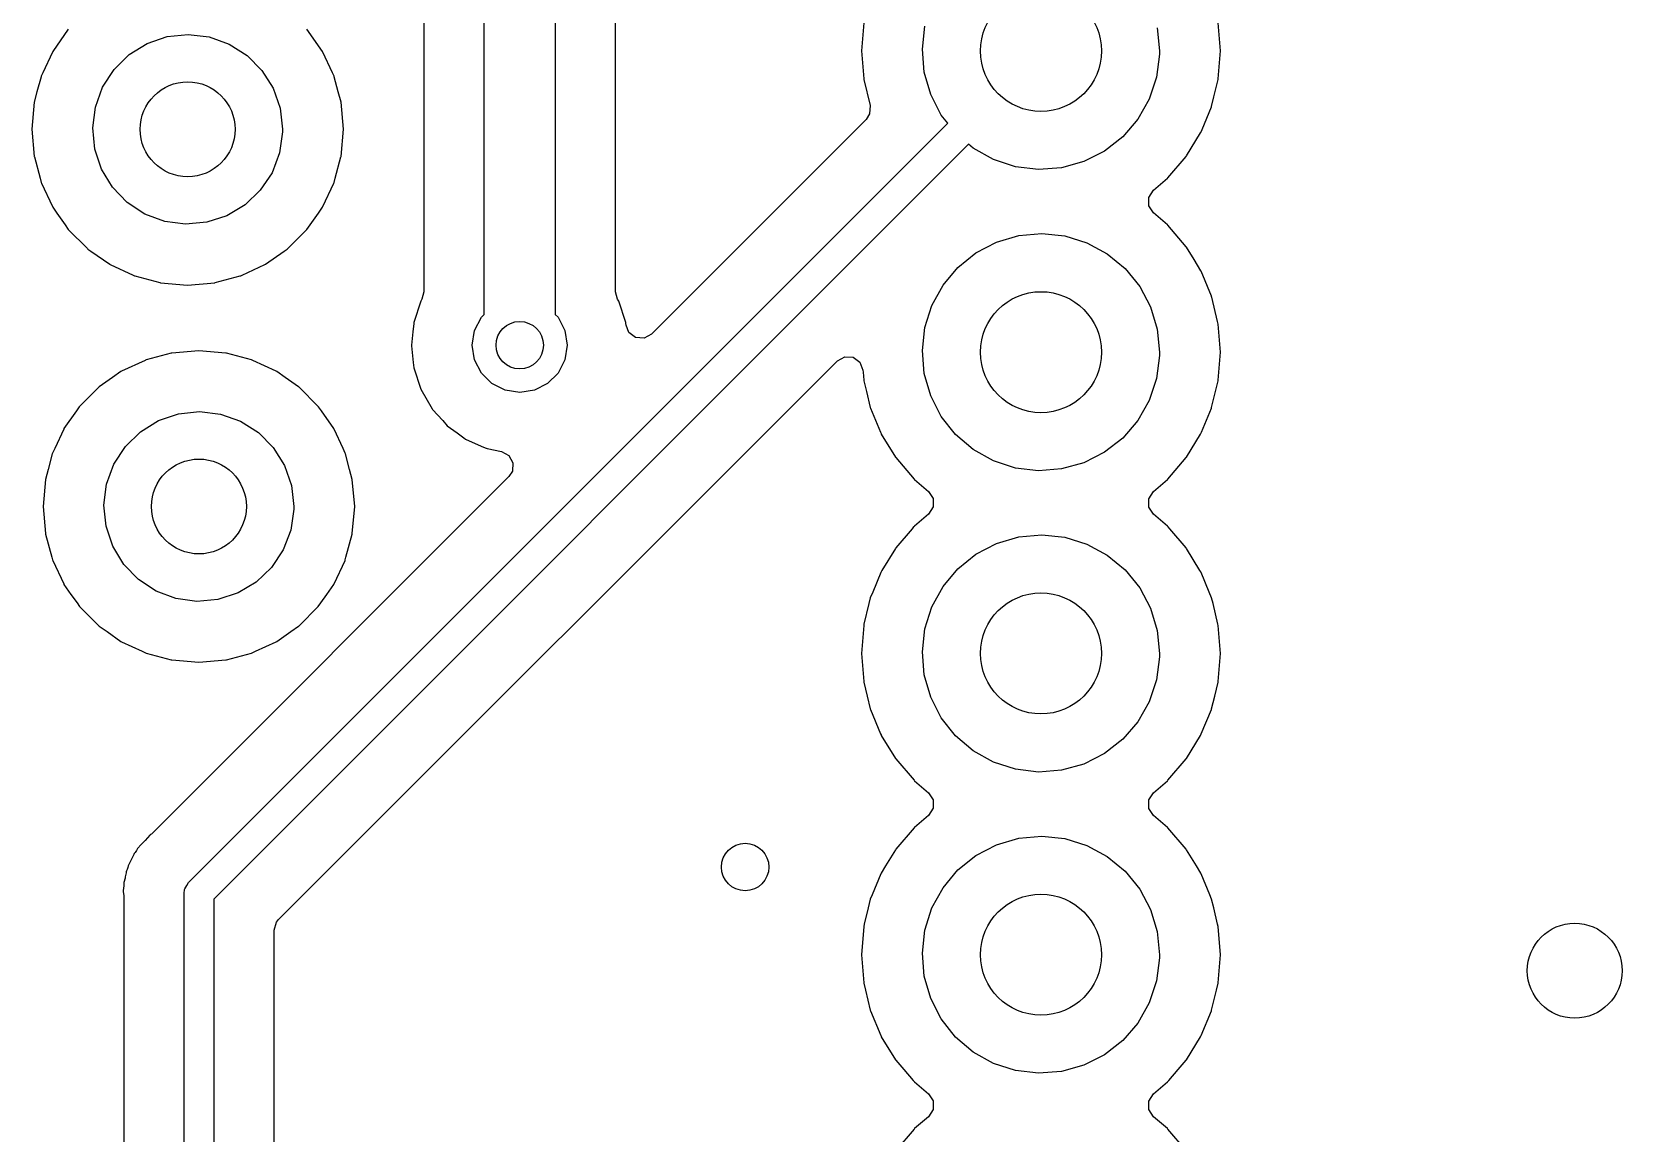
# Model space of a CAD drawing. Extents: x 3.43 to 6.79, y -5.81 to -1.74.
# Drawn here: x 5.413 to 5.941, y -4.029 to -3.664 of the extents above; entities that cross this region are included whole.
import ezdxf

# ---------------------------------------------------------------- set-up
doc = ezdxf.new("R2010")
doc.units = 0
doc.header["$MEASUREMENT"] = 0
doc.layers.add('BLACK', color=7, linetype='CONTINUOUS')

msp = doc.modelspace()

# ---------------------------------------------------------------- linework, layer by layer
at = {"layer": 'BLACK', "linetype": 'CONTINUOUS'}
for p, q in [((5.54297, -3.64659), (5.54297, -3.74998)), ((5.56299, -3.75753), (5.56299, -3.64302)), ((5.58661, -3.64792), (5.58661, -3.75753)), ((5.42495, -3.66282), (5.41978, -3.67021)), ((5.50935, -3.67021), (5.50418, -3.66282)), ((5.60663, -3.74998), (5.60663, -3.65826)), ((5.68895, -3.66072), (5.68822, -3.67004)), ((5.70843, -3.66949), (5.70928, -3.66185)), ((5.78641, -3.66239), (5.78716, -3.67004)), ((5.80736, -3.67004), (5.80663, -3.66072)), ((5.44518, -3.67124), (5.45116, -3.66756)), ((5.45116, -3.66756), (5.4578, -3.6653)), ((5.4578, -3.6653), (5.46479, -3.66457)), ((5.46479, -3.66457), (5.47176, -3.6654)), ((5.47176, -3.6654), (5.47837, -3.66775)), ((5.47837, -3.66775), (5.4843, -3.67152)), ((5.41969, -3.6704), (5.41647, -3.67732)), ((5.41978, -3.67021), (5.41969, -3.6704)), ((5.41969, -3.6704), (5.41969, -3.6704)), ((5.44016, -3.67616), (5.44518, -3.67124)), ((5.4843, -3.67152), (5.48925, -3.6765)), ((5.50944, -3.6704), (5.50935, -3.67021)), ((5.51267, -3.67732), (5.50944, -3.6704)), ((5.50944, -3.6704), (5.50944, -3.6704)), ((5.68822, -3.67004), (5.68895, -3.67935)), ((5.70907, -3.67714), (5.70843, -3.66949)), ((5.78715, -3.67113), (5.78618, -3.67876)), ((5.78716, -3.67004), (5.78715, -3.67113)), ((5.80663, -3.67935), (5.80736, -3.67004)), ((5.41592, -3.67859), (5.41456, -3.68365)), ((5.41597, -3.67838), (5.41592, -3.67859)), ((5.41592, -3.67859), (5.41592, -3.67859)), ((5.41647, -3.67732), (5.41597, -3.67838)), ((5.43636, -3.68206), (5.44016, -3.67616)), ((5.48925, -3.6765), (5.49297, -3.68245)), ((5.51316, -3.67838), (5.51267, -3.67732)), ((5.51322, -3.67859), (5.51316, -3.67838)), ((5.51457, -3.68365), (5.51322, -3.67859)), ((5.51322, -3.67859), (5.51322, -3.67859)), ((5.71119, -3.68453), (5.70907, -3.67714)), ((5.78618, -3.67876), (5.78376, -3.68605)), ((5.41456, -3.68365), (5.41364, -3.68708)), ((5.43395, -3.68866), (5.43636, -3.68206)), ((5.49297, -3.68245), (5.49528, -3.68909)), ((5.51549, -3.68708), (5.51457, -3.68365)), ((5.68895, -3.67935), (5.689, -3.67954)), ((5.689, -3.67954), (5.689, -3.67954)), ((5.689, -3.67954), (5.69106, -3.68815)), ((5.80521, -3.68529), (5.80659, -3.67954)), ((5.80659, -3.67954), (5.80663, -3.67935)), ((5.80659, -3.67954), (5.80659, -3.67954)), ((5.41364, -3.68708), (5.41285, -3.69606)), ((5.43307, -3.69562), (5.43395, -3.68866)), ((5.49528, -3.68909), (5.49606, -3.69606)), ((5.51628, -3.69606), (5.51549, -3.68708)), ((5.69106, -3.68815), (5.69092, -3.69094)), ((5.7147, -3.69136), (5.71119, -3.68453)), ((5.78376, -3.68605), (5.77996, -3.69273)), ((5.80126, -3.69615), (5.80437, -3.68862)), ((5.80437, -3.68862), (5.80445, -3.68844)), ((5.80437, -3.68862), (5.80437, -3.68862)), ((5.80445, -3.68844), (5.80521, -3.68529)), ((5.46483, -3.94605), (5.71683, -3.69405)), ((5.68975, -3.69281), (5.66131, -3.72125)), ((5.69092, -3.69094), (5.68975, -3.69281)), ((5.71683, -3.69405), (5.7147, -3.69136)), ((5.77996, -3.69273), (5.77494, -3.69855)), ((5.41285, -3.69606), (5.41364, -3.70504)), ((5.43376, -3.70261), (5.43307, -3.69562)), ((5.49605, -3.69694), (5.49507, -3.7039)), ((5.49606, -3.69606), (5.49605, -3.69694)), ((5.51549, -3.70504), (5.51628, -3.69606)), ((5.77494, -3.69855), (5.76889, -3.70328)), ((5.79609, -3.70489), (5.80077, -3.69725)), ((5.80077, -3.69725), (5.80087, -3.69708)), ((5.80087, -3.69708), (5.80126, -3.69615)), ((5.41364, -3.70504), (5.4137, -3.70525)), ((5.4137, -3.70525), (5.4137, -3.70525)), ((5.4137, -3.70525), (5.41558, -3.71229)), ((5.43598, -3.70927), (5.43376, -3.70261)), ((5.72376, -3.70103), (5.47323, -3.95157)), ((5.49507, -3.7039), (5.49258, -3.71046)), ((5.51355, -3.71229), (5.51544, -3.70525)), ((5.51544, -3.70525), (5.51549, -3.70504)), ((5.51544, -3.70525), (5.51544, -3.70525)), ((5.72532, -3.70236), (5.72376, -3.70103)), ((5.73203, -3.70611), (5.72532, -3.70236)), ((5.76889, -3.70328), (5.76203, -3.70674)), ((5.78992, -3.71216), (5.79599, -3.70505)), ((5.79599, -3.70505), (5.79609, -3.70489)), ((5.79609, -3.70489), (5.79609, -3.70489)), ((5.43961, -3.71528), (5.43598, -3.70927)), ((5.49258, -3.71046), (5.48869, -3.71631)), ((5.73934, -3.70849), (5.73203, -3.70611)), ((5.74697, -3.7094), (5.73934, -3.70849)), ((5.75463, -3.70881), (5.74697, -3.7094)), ((5.76203, -3.70674), (5.75463, -3.70881)), ((5.41558, -3.71229), (5.41597, -3.71375)), ((5.41597, -3.71375), (5.41606, -3.71395)), ((5.41606, -3.71395), (5.41606, -3.71395)), ((5.41606, -3.71395), (5.41969, -3.72172)), ((5.44449, -3.72033), (5.43961, -3.71528)), ((5.50944, -3.72172), (5.51307, -3.71395)), ((5.51307, -3.71395), (5.51316, -3.71375)), ((5.51307, -3.71395), (5.51307, -3.71395)), ((5.51316, -3.71375), (5.51355, -3.71229)), ((5.78511, -3.71626), (5.78977, -3.71229)), ((5.78977, -3.71229), (5.78992, -3.71216)), ((5.78977, -3.71229), (5.78977, -3.71229)), ((5.45037, -3.72418), (5.44449, -3.72033)), ((5.48361, -3.72115), (5.47758, -3.72475)), ((5.48869, -3.71631), (5.48361, -3.72115)), ((5.66131, -3.72125), (5.61851, -3.76405)), ((5.78356, -3.71867), (5.78511, -3.71626)), ((5.78358, -3.72147), (5.78356, -3.71867)), ((5.41969, -3.72172), (5.41969, -3.72172)), ((5.41969, -3.72172), (5.41978, -3.72192)), ((5.41978, -3.72192), (5.42118, -3.72392)), ((5.42118, -3.72392), (5.42389, -3.72778)), ((5.45695, -3.72662), (5.45037, -3.72418)), ((5.46391, -3.72755), (5.45695, -3.72662)), ((5.47758, -3.72475), (5.4709, -3.72692)), ((5.50524, -3.72778), (5.50795, -3.72392)), ((5.50795, -3.72392), (5.50935, -3.72192)), ((5.50935, -3.72192), (5.50944, -3.72172)), ((5.50944, -3.72172), (5.50944, -3.72172)), ((5.78511, -3.72381), (5.78358, -3.72147)), ((5.78977, -3.72778), (5.78511, -3.72381)), ((5.42389, -3.72778), (5.42495, -3.7293)), ((5.42495, -3.7293), (5.43133, -3.73568)), ((5.4709, -3.72692), (5.46391, -3.72755)), ((5.49781, -3.73568), (5.50418, -3.7293)), ((5.50418, -3.7293), (5.50524, -3.72778)), ((5.73304, -3.73353), (5.74041, -3.73136)), ((5.74041, -3.73136), (5.74807, -3.73067)), ((5.74807, -3.73067), (5.75571, -3.73147)), ((5.75571, -3.73147), (5.76305, -3.73374)), ((5.78992, -3.72791), (5.78977, -3.72778)), ((5.78977, -3.72778), (5.78977, -3.72778)), ((5.79599, -3.73502), (5.78992, -3.72791)), ((5.43133, -3.73568), (5.4315, -3.7358)), ((5.4315, -3.7358), (5.4315, -3.7358)), ((5.4315, -3.7358), (5.43248, -3.73649)), ((5.43248, -3.73649), (5.43871, -3.74085)), ((5.49042, -3.74085), (5.49665, -3.73649)), ((5.49665, -3.73649), (5.49763, -3.7358)), ((5.49763, -3.7358), (5.49781, -3.73568)), ((5.49763, -3.7358), (5.49763, -3.7358)), ((5.72025, -3.74191), (5.72623, -3.73709)), ((5.72623, -3.73709), (5.73304, -3.73353)), ((5.76305, -3.73374), (5.76981, -3.7374)), ((5.79609, -3.73518), (5.79599, -3.73502)), ((5.7986, -3.73928), (5.79609, -3.73518)), ((5.79609, -3.73518), (5.79609, -3.73518)), ((5.43871, -3.74085), (5.43891, -3.74094)), ((5.43891, -3.74094), (5.43891, -3.74094)), ((5.43891, -3.74094), (5.44649, -3.74448)), ((5.48264, -3.74448), (5.49023, -3.74094)), ((5.49023, -3.74094), (5.49042, -3.74085)), ((5.49023, -3.74094), (5.49023, -3.74094)), ((5.71531, -3.74779), (5.72025, -3.74191)), ((5.76981, -3.7374), (5.77573, -3.74229)), ((5.77573, -3.74229), (5.78058, -3.74825)), ((5.80087, -3.74299), (5.7986, -3.73928)), ((5.44649, -3.74448), (5.44688, -3.74466)), ((5.44688, -3.74466), (5.44709, -3.74471)), ((5.44709, -3.74471), (5.44709, -3.74471)), ((5.44709, -3.74471), (5.45538, -3.74693)), ((5.45538, -3.74693), (5.45538, -3.74693)), ((5.45538, -3.74693), (5.45559, -3.74699)), ((5.45559, -3.74699), (5.46457, -3.74778)), ((5.46457, -3.74778), (5.47355, -3.74699)), ((5.47355, -3.74699), (5.47376, -3.74693)), ((5.47376, -3.74693), (5.48204, -3.74471)), ((5.47376, -3.74693), (5.47376, -3.74693)), ((5.48204, -3.74471), (5.48225, -3.74466)), ((5.48204, -3.74471), (5.48204, -3.74471)), ((5.48225, -3.74466), (5.48264, -3.74448)), ((5.7116, -3.75453), (5.71531, -3.74779)), ((5.80095, -3.74317), (5.80087, -3.74299)), ((5.80437, -3.75145), (5.80095, -3.74317)), ((5.80095, -3.74317), (5.80095, -3.74317)), ((5.54231, -3.75246), (5.54195, -3.75309)), ((5.54297, -3.74998), (5.54231, -3.75246)), ((5.6073, -3.75246), (5.60663, -3.74998)), ((5.60766, -3.75309), (5.6073, -3.75246)), ((5.78058, -3.74825), (5.78419, -3.75503)), ((5.80445, -3.75163), (5.80437, -3.75145)), ((5.80449, -3.75182), (5.80445, -3.75163)), ((5.80643, -3.75986), (5.80449, -3.75182)), ((5.54195, -3.75309), (5.53962, -3.76024)), ((5.56206, -3.75846), (5.56299, -3.75753)), ((5.58661, -3.75753), (5.58754, -3.75846)), ((5.60998, -3.76024), (5.60766, -3.75309)), ((5.70928, -3.76185), (5.7116, -3.75453)), ((5.78419, -3.75503), (5.78641, -3.76239)), ((5.5393, -3.76329), (5.53884, -3.76772)), ((5.5396, -3.7605), (5.5393, -3.76329)), ((5.53962, -3.76024), (5.5396, -3.7605)), ((5.5396, -3.7605), (5.5396, -3.7605)), ((5.55906, -3.76772), (5.55983, -3.76285)), ((5.55983, -3.76285), (5.56206, -3.75846)), ((5.58754, -3.75846), (5.58978, -3.76285)), ((5.58978, -3.76285), (5.59055, -3.76772)), ((5.61001, -3.7605), (5.60998, -3.76024)), ((5.61007, -3.76106), (5.61001, -3.7605)), ((5.61001, -3.7605), (5.61001, -3.7605)), ((5.61103, -3.76352), (5.61007, -3.76106)), ((5.61327, -3.76519), (5.61103, -3.76352)), ((5.70843, -3.76949), (5.70928, -3.76185)), ((5.78641, -3.76239), (5.78716, -3.77004)), ((5.80663, -3.76072), (5.80643, -3.75986)), ((5.80736, -3.77004), (5.80663, -3.76072)), ((5.53884, -3.76772), (5.53887, -3.76797)), ((5.53887, -3.76797), (5.53945, -3.7735)), ((5.55983, -3.77258), (5.55906, -3.76772)), ((5.59055, -3.76772), (5.58978, -3.77258)), ((5.61606, -3.76539), (5.61327, -3.76519)), ((5.61851, -3.76405), (5.61606, -3.76539)), ((5.45042, -3.77276), (5.44265, -3.77638)), ((5.45062, -3.77267), (5.45042, -3.77276)), ((5.45042, -3.77276), (5.45042, -3.77276)), ((5.45083, -3.77261), (5.45062, -3.77267)), ((5.45912, -3.77039), (5.45083, -3.77261)), ((5.45083, -3.77261), (5.45083, -3.77261)), ((5.45933, -3.77033), (5.45912, -3.77039)), ((5.45912, -3.77039), (5.45912, -3.77039)), ((5.46831, -3.76955), (5.45933, -3.77033)), ((5.47729, -3.77033), (5.46831, -3.76955)), ((5.4775, -3.77039), (5.47729, -3.77033)), ((5.48578, -3.77261), (5.4775, -3.77039)), ((5.4775, -3.77039), (5.4775, -3.77039)), ((5.48599, -3.77267), (5.48578, -3.77261)), ((5.48578, -3.77261), (5.48578, -3.77261)), ((5.48619, -3.77276), (5.48599, -3.77267)), ((5.49397, -3.77638), (5.48619, -3.77276)), ((5.48619, -3.77276), (5.48619, -3.77276)), ((5.49613, -3.95697), (5.68023, -3.77287)), ((5.53945, -3.7735), (5.53962, -3.77519)), ((5.56206, -3.77697), (5.55983, -3.77258)), ((5.58978, -3.77258), (5.58754, -3.77697)), ((5.68023, -3.77287), (5.68269, -3.77153)), ((5.68269, -3.77153), (5.68547, -3.77173)), ((5.68547, -3.77173), (5.68771, -3.77341)), ((5.68771, -3.77341), (5.68869, -3.77599)), ((5.70907, -3.77714), (5.70843, -3.76949)), ((5.78715, -3.77113), (5.78618, -3.77876)), ((5.78716, -3.77004), (5.78715, -3.77113)), ((5.80663, -3.77935), (5.80736, -3.77004)), ((5.43963, -3.77845), (5.43524, -3.78152)), ((5.44245, -3.77648), (5.43963, -3.77845)), ((5.44265, -3.77638), (5.44245, -3.77648)), ((5.44265, -3.77638), (5.44265, -3.77638)), ((5.49416, -3.77648), (5.49397, -3.77638)), ((5.49397, -3.77638), (5.49397, -3.77638)), ((5.49699, -3.77845), (5.49416, -3.77648)), ((5.50137, -3.78152), (5.49699, -3.77845)), ((5.53962, -3.77519), (5.54195, -3.78234)), ((5.56555, -3.78046), (5.56206, -3.77697)), ((5.58754, -3.77697), (5.58406, -3.78046)), ((5.68869, -3.77599), (5.68874, -3.77671)), ((5.68874, -3.77671), (5.68895, -3.77935)), ((5.68895, -3.77935), (5.689, -3.77954)), ((5.71119, -3.78453), (5.70907, -3.77714)), ((5.78618, -3.77876), (5.78376, -3.78605)), ((5.80659, -3.77954), (5.80663, -3.77935)), ((5.43507, -3.78165), (5.42869, -3.78802)), ((5.43524, -3.78152), (5.43507, -3.78165)), ((5.43524, -3.78152), (5.43524, -3.78152)), ((5.50155, -3.78165), (5.50137, -3.78152)), ((5.50137, -3.78152), (5.50137, -3.78152)), ((5.50792, -3.78802), (5.50155, -3.78165)), ((5.54195, -3.78234), (5.54571, -3.78886)), ((5.56994, -3.78269), (5.56555, -3.78046)), ((5.5748, -3.78346), (5.56994, -3.78269)), ((5.57967, -3.78269), (5.5748, -3.78346)), ((5.58406, -3.78046), (5.57967, -3.78269)), ((5.689, -3.77954), (5.689, -3.77954)), ((5.689, -3.77954), (5.68986, -3.78313)), ((5.68986, -3.78313), (5.69113, -3.78844)), ((5.7147, -3.79136), (5.71119, -3.78453)), ((5.80445, -3.78844), (5.80572, -3.78313)), ((5.80572, -3.78313), (5.80659, -3.77954)), ((5.80659, -3.77954), (5.80659, -3.77954)), ((5.42764, -3.78952), (5.42352, -3.7954)), ((5.42857, -3.7882), (5.42764, -3.78952)), ((5.42869, -3.78802), (5.42857, -3.7882)), ((5.42857, -3.7882), (5.42857, -3.7882)), ((5.46154, -3.7905), (5.46853, -3.78976)), ((5.46853, -3.78976), (5.4755, -3.7906)), ((5.50805, -3.7882), (5.50792, -3.78802)), ((5.50897, -3.78952), (5.50805, -3.7882)), ((5.50805, -3.7882), (5.50805, -3.7882)), ((5.51309, -3.7954), (5.50897, -3.78952)), ((5.54571, -3.78886), (5.54588, -3.78905)), ((5.54588, -3.78905), (5.54588, -3.78905)), ((5.54588, -3.78905), (5.54923, -3.79277)), ((5.69113, -3.78844), (5.69121, -3.78862)), ((5.69121, -3.78862), (5.69121, -3.78862)), ((5.69121, -3.78862), (5.69452, -3.79661)), ((5.78376, -3.78605), (5.77996, -3.79273)), ((5.80107, -3.79661), (5.80437, -3.78862)), ((5.80437, -3.78862), (5.80445, -3.78844)), ((5.80437, -3.78862), (5.80437, -3.78862)), ((5.44892, -3.79644), (5.4549, -3.79276)), ((5.4549, -3.79276), (5.46154, -3.7905)), ((5.4755, -3.7906), (5.48211, -3.79295)), ((5.48211, -3.79295), (5.48804, -3.79671)), ((5.54923, -3.79277), (5.55074, -3.79444)), ((5.55074, -3.79444), (5.55407, -3.79686)), ((5.71947, -3.79738), (5.7147, -3.79136)), ((5.77996, -3.79273), (5.77494, -3.79855)), ((5.42343, -3.7956), (5.42046, -3.80198)), ((5.42352, -3.7954), (5.42343, -3.7956)), ((5.42343, -3.7956), (5.42343, -3.7956)), ((5.4439, -3.80135), (5.44892, -3.79644)), ((5.48804, -3.79671), (5.49299, -3.8017)), ((5.51318, -3.7956), (5.51309, -3.7954)), ((5.51616, -3.80198), (5.51318, -3.7956)), ((5.51318, -3.7956), (5.51318, -3.7956)), ((5.55407, -3.79686), (5.55624, -3.79844)), ((5.55624, -3.79844), (5.55682, -3.79886)), ((5.55682, -3.79886), (5.55706, -3.79897)), ((5.55706, -3.79897), (5.55706, -3.79897)), ((5.55706, -3.79897), (5.56279, -3.80152)), ((5.69452, -3.79661), (5.69471, -3.79708)), ((5.69471, -3.79708), (5.69481, -3.79725)), ((5.69481, -3.79725), (5.69949, -3.80489)), ((5.72532, -3.80236), (5.71947, -3.79738)), ((5.77494, -3.79855), (5.76889, -3.80328)), ((5.79609, -3.80489), (5.80077, -3.79725)), ((5.80077, -3.79725), (5.80087, -3.79708)), ((5.80087, -3.79708), (5.80107, -3.79661)), ((5.41966, -3.80378), (5.41827, -3.80894)), ((5.41971, -3.80357), (5.41966, -3.80378)), ((5.41966, -3.80378), (5.41966, -3.80378)), ((5.42046, -3.80198), (5.41971, -3.80357)), ((5.4401, -3.80726), (5.4439, -3.80135)), ((5.49299, -3.8017), (5.49671, -3.80765)), ((5.5169, -3.80357), (5.51616, -3.80198)), ((5.51696, -3.80378), (5.5169, -3.80357)), ((5.51834, -3.80894), (5.51696, -3.80378)), ((5.51696, -3.80378), (5.51696, -3.80378)), ((5.56279, -3.80152), (5.56369, -3.80192)), ((5.56369, -3.80192), (5.56394, -3.80198)), ((5.56394, -3.80198), (5.56394, -3.80198)), ((5.56394, -3.80198), (5.56873, -3.80299)), ((5.56873, -3.80299), (5.57119, -3.80432)), ((5.57119, -3.80432), (5.57254, -3.80677)), ((5.69949, -3.80489), (5.69949, -3.80489)), ((5.69949, -3.80489), (5.6996, -3.80505)), ((5.6996, -3.80505), (5.70567, -3.81216)), ((5.73203, -3.80611), (5.72532, -3.80236)), ((5.76889, -3.80328), (5.76203, -3.80674)), ((5.78992, -3.81216), (5.79599, -3.80505)), ((5.79599, -3.80505), (5.79609, -3.80489)), ((5.79609, -3.80489), (5.79609, -3.80489)), ((5.41827, -3.80894), (5.41738, -3.81228)), ((5.43769, -3.81385), (5.4401, -3.80726)), ((5.49671, -3.80765), (5.49902, -3.81428)), ((5.51923, -3.81228), (5.51834, -3.80894)), ((5.57236, -3.80956), (5.57121, -3.81135)), ((5.57254, -3.80677), (5.57236, -3.80956)), ((5.73934, -3.80849), (5.73203, -3.80611)), ((5.74697, -3.8094), (5.73934, -3.80849)), ((5.75463, -3.80881), (5.74697, -3.8094)), ((5.76203, -3.80674), (5.75463, -3.80881)), ((5.41738, -3.81228), (5.41659, -3.82126)), ((5.43681, -3.82082), (5.43769, -3.81385)), ((5.57121, -3.81135), (5.4539, -3.92866)), ((5.49902, -3.81428), (5.4998, -3.82126)), ((5.52002, -3.82126), (5.51923, -3.81228)), ((5.70567, -3.81216), (5.70581, -3.81229)), ((5.70581, -3.81229), (5.70581, -3.81229)), ((5.70581, -3.81229), (5.71047, -3.81626)), ((5.71047, -3.81626), (5.712, -3.8186)), ((5.78356, -3.81867), (5.78511, -3.81626)), ((5.78511, -3.81626), (5.78977, -3.81229)), ((5.78977, -3.81229), (5.78992, -3.81216)), ((5.78977, -3.81229), (5.78977, -3.81229)), ((5.41659, -3.82126), (5.41738, -3.83024)), ((5.4375, -3.82781), (5.43681, -3.82082)), ((5.4998, -3.82126), (5.49979, -3.82214)), ((5.51923, -3.83024), (5.52002, -3.82126)), ((5.71202, -3.8214), (5.71047, -3.82381)), ((5.712, -3.8186), (5.71202, -3.8214)), ((5.78358, -3.82147), (5.78356, -3.81867)), ((5.78511, -3.82381), (5.78358, -3.82147)), ((5.49979, -3.82214), (5.49881, -3.82909)), ((5.71047, -3.82381), (5.70581, -3.82778)), ((5.78977, -3.82778), (5.78511, -3.82381)), ((5.41738, -3.83024), (5.41744, -3.83045)), ((5.41744, -3.83045), (5.41744, -3.83045)), ((5.41744, -3.83045), (5.41949, -3.83811)), ((5.43972, -3.83447), (5.4375, -3.82781)), ((5.49881, -3.82909), (5.49632, -3.83566)), ((5.51712, -3.83811), (5.51918, -3.83045)), ((5.51918, -3.83045), (5.51923, -3.83024)), ((5.51918, -3.83045), (5.51918, -3.83045)), ((5.70504, -3.82864), (5.6996, -3.83502)), ((5.70554, -3.82806), (5.70504, -3.82864)), ((5.70567, -3.82791), (5.70554, -3.82806)), ((5.70581, -3.82778), (5.70567, -3.82791)), ((5.70581, -3.82778), (5.70581, -3.82778)), ((5.73304, -3.83353), (5.74041, -3.83136)), ((5.74041, -3.83136), (5.74807, -3.83067)), ((5.74807, -3.83067), (5.75571, -3.83147)), ((5.75571, -3.83147), (5.76305, -3.83374)), ((5.78992, -3.82791), (5.78977, -3.82778)), ((5.78977, -3.82778), (5.78977, -3.82778)), ((5.79004, -3.82806), (5.78992, -3.82791)), ((5.79054, -3.82864), (5.79004, -3.82806)), ((5.79599, -3.83502), (5.79054, -3.82864)), ((5.44335, -3.84048), (5.43972, -3.83447)), ((5.49632, -3.83566), (5.49243, -3.84151)), ((5.69949, -3.83518), (5.69502, -3.84248)), ((5.6996, -3.83502), (5.69949, -3.83518)), ((5.69949, -3.83518), (5.69949, -3.83518)), ((5.72025, -3.84191), (5.72623, -3.83709)), ((5.72623, -3.83709), (5.73304, -3.83353)), ((5.76305, -3.83374), (5.76981, -3.8374)), ((5.76981, -3.8374), (5.77573, -3.84229)), ((5.79609, -3.83518), (5.79599, -3.83502)), ((5.80056, -3.84248), (5.79609, -3.83518)), ((5.79609, -3.83518), (5.79609, -3.83518)), ((5.41949, -3.83811), (5.41971, -3.83895)), ((5.41971, -3.83895), (5.4198, -3.83914)), ((5.4198, -3.83914), (5.4198, -3.83914)), ((5.4198, -3.83914), (5.42343, -3.84692)), ((5.44823, -3.84553), (5.44335, -3.84048)), ((5.49243, -3.84151), (5.48735, -3.84635)), ((5.51318, -3.84692), (5.51681, -3.83914)), ((5.51681, -3.83914), (5.5169, -3.83895)), ((5.51681, -3.83914), (5.51681, -3.83914)), ((5.5169, -3.83895), (5.51712, -3.83811)), ((5.69502, -3.84248), (5.69471, -3.84299)), ((5.71531, -3.84779), (5.72025, -3.84191)), ((5.77573, -3.84229), (5.78058, -3.84825)), ((5.80087, -3.84299), (5.80056, -3.84248)), ((5.42343, -3.84692), (5.42343, -3.84692)), ((5.42343, -3.84692), (5.42352, -3.84712)), ((5.42352, -3.84712), (5.42584, -3.85043)), ((5.45411, -3.84937), (5.44823, -3.84553)), ((5.48735, -3.84635), (5.48132, -3.84994)), ((5.51077, -3.85043), (5.51309, -3.84712)), ((5.51309, -3.84712), (5.51318, -3.84692)), ((5.51318, -3.84692), (5.51318, -3.84692)), ((5.69464, -3.84317), (5.69194, -3.84968)), ((5.69471, -3.84299), (5.69464, -3.84317)), ((5.69464, -3.84317), (5.69464, -3.84317)), ((5.7116, -3.85453), (5.71531, -3.84779)), ((5.80095, -3.84317), (5.80087, -3.84299)), ((5.80364, -3.84968), (5.80095, -3.84317)), ((5.80095, -3.84317), (5.80095, -3.84317)), ((5.42584, -3.85043), (5.42785, -3.85329)), ((5.42785, -3.85329), (5.42869, -3.8545)), ((5.46069, -3.85182), (5.45411, -3.84937)), ((5.46765, -3.85275), (5.46069, -3.85182)), ((5.47464, -3.85211), (5.46765, -3.85275)), ((5.48132, -3.84994), (5.47464, -3.85211)), ((5.50792, -3.8545), (5.50877, -3.85329)), ((5.50877, -3.85329), (5.51077, -3.85043)), ((5.69113, -3.85163), (5.69069, -3.85349)), ((5.69194, -3.84968), (5.69113, -3.85163)), ((5.78058, -3.84825), (5.78419, -3.85503)), ((5.80445, -3.85163), (5.80364, -3.84968)), ((5.8049, -3.85349), (5.80445, -3.85163)), ((5.42869, -3.8545), (5.43507, -3.86087)), ((5.50155, -3.86087), (5.50792, -3.8545)), ((5.69069, -3.85349), (5.68904, -3.86033)), ((5.70928, -3.86185), (5.7116, -3.85453)), ((5.78419, -3.85503), (5.78641, -3.86239)), ((5.80654, -3.86033), (5.8049, -3.85349)), ((5.43507, -3.86087), (5.43524, -3.861)), ((5.43524, -3.861), (5.43524, -3.861)), ((5.43524, -3.861), (5.43782, -3.8628)), ((5.43782, -3.8628), (5.44245, -3.86604)), ((5.49416, -3.86604), (5.4988, -3.8628)), ((5.4988, -3.8628), (5.50137, -3.861)), ((5.50137, -3.861), (5.50155, -3.86087)), ((5.50137, -3.861), (5.50137, -3.861)), ((5.68895, -3.86072), (5.68822, -3.87004)), ((5.68904, -3.86033), (5.68895, -3.86072)), ((5.70843, -3.86949), (5.70928, -3.86185)), ((5.78641, -3.86239), (5.78716, -3.87004)), ((5.80663, -3.86072), (5.80654, -3.86033)), ((5.80736, -3.87004), (5.80663, -3.86072)), ((5.44245, -3.86604), (5.44265, -3.86614)), ((5.44265, -3.86614), (5.44265, -3.86614)), ((5.44265, -3.86614), (5.44947, -3.86932)), ((5.48715, -3.86932), (5.49397, -3.86614)), ((5.49397, -3.86614), (5.49416, -3.86604)), ((5.49397, -3.86614), (5.49397, -3.86614)), ((5.44947, -3.86932), (5.45062, -3.86985)), ((5.45062, -3.86985), (5.45083, -3.86991)), ((5.45083, -3.86991), (5.45083, -3.86991)), ((5.45083, -3.86991), (5.45912, -3.87213)), ((5.45912, -3.87213), (5.45912, -3.87213)), ((5.45912, -3.87213), (5.45933, -3.87219)), ((5.45933, -3.87219), (5.46831, -3.87297)), ((5.46831, -3.87297), (5.47729, -3.87219)), ((5.47729, -3.87219), (5.4775, -3.87213)), ((5.4775, -3.87213), (5.48578, -3.86991)), ((5.4775, -3.87213), (5.4775, -3.87213)), ((5.48578, -3.86991), (5.48599, -3.86985)), ((5.48578, -3.86991), (5.48578, -3.86991)), ((5.48599, -3.86985), (5.48715, -3.86932)), ((5.68822, -3.87004), (5.68895, -3.87935)), ((5.70907, -3.87714), (5.70843, -3.86949)), ((5.78715, -3.87113), (5.78618, -3.87876)), ((5.78716, -3.87004), (5.78715, -3.87113)), ((5.80663, -3.87935), (5.80736, -3.87004)), ((5.68895, -3.87935), (5.689, -3.87954)), ((5.689, -3.87954), (5.689, -3.87954)), ((5.689, -3.87954), (5.69012, -3.88421)), ((5.71119, -3.88453), (5.70907, -3.87714)), ((5.78618, -3.87876), (5.78376, -3.88605)), ((5.80546, -3.88421), (5.80659, -3.87954)), ((5.80659, -3.87954), (5.80663, -3.87935)), ((5.80659, -3.87954), (5.80659, -3.87954)), ((5.69012, -3.88421), (5.69113, -3.88844)), ((5.7147, -3.89136), (5.71119, -3.88453)), ((5.80445, -3.88844), (5.80546, -3.88421)), ((5.69113, -3.88844), (5.69121, -3.88862)), ((5.69121, -3.88862), (5.69121, -3.88862)), ((5.69121, -3.88862), (5.69458, -3.89677)), ((5.78376, -3.88605), (5.77996, -3.89273)), ((5.801, -3.89677), (5.80437, -3.88862)), ((5.80437, -3.88862), (5.80445, -3.88844)), ((5.80437, -3.88862), (5.80437, -3.88862)), ((5.71947, -3.89738), (5.7147, -3.89136)), ((5.77996, -3.89273), (5.77494, -3.89855)), ((5.69458, -3.89677), (5.69471, -3.89708)), ((5.69471, -3.89708), (5.69481, -3.89725)), ((5.69481, -3.89725), (5.69949, -3.90489)), ((5.72532, -3.90236), (5.71947, -3.89738)), ((5.77494, -3.89855), (5.76889, -3.90328)), ((5.79609, -3.90489), (5.80077, -3.89725)), ((5.80077, -3.89725), (5.80087, -3.89708)), ((5.80087, -3.89708), (5.801, -3.89677)), ((5.69949, -3.90489), (5.69949, -3.90489)), ((5.69949, -3.90489), (5.6996, -3.90505)), ((5.6996, -3.90505), (5.70567, -3.91216)), ((5.73203, -3.90611), (5.72532, -3.90236)), ((5.73934, -3.90849), (5.73203, -3.90611)), ((5.76889, -3.90328), (5.76203, -3.90674)), ((5.78992, -3.91216), (5.79599, -3.90505)), ((5.79599, -3.90505), (5.79609, -3.90489)), ((5.79609, -3.90489), (5.79609, -3.90489)), ((5.74697, -3.9094), (5.73934, -3.90849)), ((5.75463, -3.90881), (5.74697, -3.9094)), ((5.76203, -3.90674), (5.75463, -3.90881)), ((5.70567, -3.91216), (5.70581, -3.91229)), ((5.70581, -3.91229), (5.70581, -3.91229)), ((5.70581, -3.91229), (5.71047, -3.91626)), ((5.71047, -3.91626), (5.712, -3.9186)), ((5.78356, -3.91867), (5.78511, -3.91626)), ((5.78511, -3.91626), (5.78977, -3.91229)), ((5.78977, -3.91229), (5.78992, -3.91216)), ((5.78977, -3.91229), (5.78977, -3.91229)), ((5.71202, -3.9214), (5.71047, -3.92381)), ((5.712, -3.9186), (5.71202, -3.9214)), ((5.78358, -3.92147), (5.78356, -3.91867)), ((5.78511, -3.92381), (5.78358, -3.92147)), ((5.71047, -3.92381), (5.70581, -3.92778)), ((5.78977, -3.92778), (5.78511, -3.92381)), ((5.45034, -3.93222), (5.44956, -3.933)), ((5.45045, -3.93211), (5.45034, -3.93222)), ((5.45207, -3.93038), (5.45045, -3.93211)), ((5.45228, -3.93016), (5.45207, -3.93038)), ((5.45254, -3.93), (5.45228, -3.93016)), ((5.45286, -3.9297), (5.45254, -3.93)), ((5.4539, -3.92866), (5.45286, -3.9297)), ((5.70567, -3.92791), (5.6996, -3.93502)), ((5.70581, -3.92778), (5.70567, -3.92791)), ((5.70581, -3.92778), (5.70581, -3.92778)), ((5.73304, -3.93353), (5.74041, -3.93136)), ((5.74041, -3.93136), (5.74807, -3.93067)), ((5.74807, -3.93067), (5.75571, -3.93147)), ((5.75571, -3.93147), (5.76305, -3.93374)), ((5.78992, -3.92791), (5.78977, -3.92778)), ((5.78977, -3.92778), (5.78977, -3.92778)), ((5.79599, -3.93502), (5.78992, -3.92791)), ((5.44667, -3.93673), (5.44598, -3.93833)), ((5.44687, -3.93647), (5.44667, -3.93673)), ((5.44716, -3.9361), (5.44687, -3.93647)), ((5.44758, -3.93545), (5.44716, -3.9361)), ((5.44782, -3.93502), (5.44758, -3.93545)), ((5.44797, -3.93475), (5.44782, -3.93502)), ((5.44782, -3.93502), (5.44782, -3.93502)), ((5.44916, -3.93348), (5.44797, -3.93475)), ((5.44946, -3.93313), (5.44916, -3.93348)), ((5.44956, -3.933), (5.44946, -3.93313)), ((5.69949, -3.93518), (5.69619, -3.94058)), ((5.6996, -3.93502), (5.69949, -3.93518)), ((5.69949, -3.93518), (5.69949, -3.93518)), ((5.72025, -3.94191), (5.72623, -3.93709)), ((5.72623, -3.93709), (5.73304, -3.93353)), ((5.76305, -3.93374), (5.76981, -3.9374)), ((5.76981, -3.9374), (5.77573, -3.94229)), ((5.79609, -3.93518), (5.79599, -3.93502)), ((5.79939, -3.94058), (5.79609, -3.93518)), ((5.79609, -3.93518), (5.79609, -3.93518)), ((5.44412, -3.94282), (5.44389, -3.94423)), ((5.44417, -3.94251), (5.44412, -3.94282)), ((5.44412, -3.94282), (5.44412, -3.94282)), ((5.44429, -3.94223), (5.44417, -3.94251)), ((5.44448, -3.94178), (5.44429, -3.94223)), ((5.44429, -3.94223), (5.44429, -3.94223)), ((5.44473, -3.94105), (5.44448, -3.94178)), ((5.44486, -3.94058), (5.44473, -3.94105)), ((5.44493, -3.94027), (5.44486, -3.94058)), ((5.44577, -3.93875), (5.44493, -3.94027)), ((5.44598, -3.93833), (5.44577, -3.93875)), ((5.69471, -3.94299), (5.69464, -3.94317)), ((5.69619, -3.94058), (5.69471, -3.94299)), ((5.71531, -3.94779), (5.72025, -3.94191)), ((5.77573, -3.94229), (5.78058, -3.94825)), ((5.80087, -3.94299), (5.79939, -3.94058)), ((5.80095, -3.94317), (5.80087, -3.94299)), ((5.44331, -3.94795), (5.44318, -3.94874)), ((5.44337, -3.94717), (5.44331, -3.94795)), ((5.44344, -3.94607), (5.44337, -3.94638)), ((5.44337, -3.94638), (5.44337, -3.94717)), ((5.4438, -3.94469), (5.44344, -3.94607)), ((5.44389, -3.94423), (5.4438, -3.94469)), ((5.46355, -3.94838), (5.46359, -3.94813)), ((5.46359, -3.94813), (5.46425, -3.94711)), ((5.46425, -3.94711), (5.46483, -3.94605)), ((5.69464, -3.94317), (5.69176, -3.95012)), ((5.69464, -3.94317), (5.69464, -3.94317)), ((5.7116, -3.95453), (5.71531, -3.94779)), ((5.78058, -3.94825), (5.78419, -3.95503)), ((5.80383, -3.95012), (5.80095, -3.94317)), ((5.80095, -3.94317), (5.80095, -3.94317)), ((5.44318, -3.94874), (5.44321, -3.94905)), ((5.44321, -3.94905), (5.44334, -3.95047)), ((5.44334, -3.95047), (5.44337, -3.95094)), ((5.44337, -3.95094), (5.44337, -4.17325)), ((5.46339, -3.94953), (5.46351, -3.94866)), ((5.46339, -4.1903), (5.46339, -3.94953)), ((5.4635, -3.94848), (5.46355, -3.94838)), ((5.46351, -3.94866), (5.4635, -3.94848)), ((5.47323, -3.95157), (5.47323, -4.19033)), ((5.69113, -3.95163), (5.69044, -3.95451)), ((5.69176, -3.95012), (5.69113, -3.95163)), ((5.80445, -3.95163), (5.80383, -3.95012)), ((5.80514, -3.95451), (5.80445, -3.95163)), ((5.49404, -3.95923), (5.4947, -3.95841)), ((5.4947, -3.95841), (5.49613, -3.95697)), ((5.69044, -3.95451), (5.68916, -3.95986)), ((5.70928, -3.96185), (5.7116, -3.95453)), ((5.78419, -3.95503), (5.78641, -3.96239)), ((5.80643, -3.95986), (5.80514, -3.95451)), ((5.49325, -3.96191), (5.49404, -3.95923)), ((5.49325, -4.17325), (5.49325, -3.96191)), ((5.68895, -3.96072), (5.68822, -3.97004)), ((5.68916, -3.95986), (5.68895, -3.96072)), ((5.70843, -3.96949), (5.70928, -3.96185)), ((5.78641, -3.96239), (5.78716, -3.97004)), ((5.80663, -3.96072), (5.80643, -3.95986)), ((5.80736, -3.97004), (5.80663, -3.96072)), ((5.70907, -3.97714), (5.70843, -3.96949)), ((5.68822, -3.97004), (5.68895, -3.97935)), ((5.78715, -3.97113), (5.78618, -3.97876)), ((5.78716, -3.97004), (5.78715, -3.97113)), ((5.80663, -3.97935), (5.80736, -3.97004)), ((5.68895, -3.97935), (5.689, -3.97954)), ((5.689, -3.97954), (5.689, -3.97954)), ((5.689, -3.97954), (5.68954, -3.98181)), ((5.71119, -3.98453), (5.70907, -3.97714)), ((5.78618, -3.97876), (5.78376, -3.98605)), ((5.80604, -3.98181), (5.80659, -3.97954)), ((5.80659, -3.97954), (5.80663, -3.97935)), ((5.80659, -3.97954), (5.80659, -3.97954)), ((5.68954, -3.98181), (5.69113, -3.98844)), ((5.7147, -3.99136), (5.71119, -3.98453)), ((5.80445, -3.98844), (5.80604, -3.98181)), ((5.69113, -3.98844), (5.69121, -3.98862)), ((5.69121, -3.98862), (5.69121, -3.98862)), ((5.69121, -3.98862), (5.6946, -3.99681)), ((5.78376, -3.98605), (5.77996, -3.99273)), ((5.80099, -3.99681), (5.80437, -3.98862)), ((5.80437, -3.98862), (5.80445, -3.98844)), ((5.80437, -3.98862), (5.80437, -3.98862)), ((5.71947, -3.99738), (5.7147, -3.99136)), ((5.77996, -3.99273), (5.77494, -3.99855)), ((5.6946, -3.99681), (5.69471, -3.99708)), ((5.69471, -3.99708), (5.69481, -3.99725)), ((5.69481, -3.99725), (5.69949, -4.00489)), ((5.72532, -4.00236), (5.71947, -3.99738)), ((5.77494, -3.99855), (5.76889, -4.00328)), ((5.79609, -4.00489), (5.80077, -3.99725)), ((5.80077, -3.99725), (5.80087, -3.99708)), ((5.80087, -3.99708), (5.80099, -3.99681)), ((5.69949, -4.00489), (5.69949, -4.00489)), ((5.69949, -4.00489), (5.6996, -4.00505)), ((5.6996, -4.00505), (5.70223, -4.00814)), ((5.73203, -4.00611), (5.72532, -4.00236)), ((5.73934, -4.00849), (5.73203, -4.00611)), ((5.76889, -4.00328), (5.76203, -4.00674)), ((5.79335, -4.00814), (5.79599, -4.00505)), ((5.79599, -4.00505), (5.79609, -4.00489)), ((5.79609, -4.00489), (5.79609, -4.00489)), ((5.70223, -4.00814), (5.70535, -4.01178)), ((5.74697, -4.0094), (5.73934, -4.00849)), ((5.75463, -4.00881), (5.74697, -4.0094)), ((5.76203, -4.00674), (5.75463, -4.00881)), ((5.79024, -4.01178), (5.79335, -4.00814)), ((5.70535, -4.01178), (5.70567, -4.01216)), ((5.70567, -4.01216), (5.70581, -4.01229)), ((5.70581, -4.01229), (5.70581, -4.01229)), ((5.70581, -4.01229), (5.71047, -4.01626)), ((5.71047, -4.01626), (5.712, -4.0186)), ((5.78356, -4.01867), (5.78511, -4.01626)), ((5.78511, -4.01626), (5.78977, -4.01229)), ((5.78977, -4.01229), (5.78992, -4.01216)), ((5.78977, -4.01229), (5.78977, -4.01229)), ((5.78992, -4.01216), (5.79024, -4.01178)), ((5.71202, -4.0214), (5.71047, -4.02381)), ((5.712, -4.0186), (5.71202, -4.0214)), ((5.78358, -4.02147), (5.78356, -4.01867)), ((5.78511, -4.02381), (5.78358, -4.02147)), ((5.71047, -4.02381), (5.70581, -4.02778)), ((5.78977, -4.02778), (5.78511, -4.02381)), ((5.70567, -4.02791), (5.6996, -4.03502)), ((5.70581, -4.02778), (5.70567, -4.02791)), ((5.70581, -4.02778), (5.70581, -4.02778)), ((5.78992, -4.02791), (5.78977, -4.02778)), ((5.78977, -4.02778), (5.78977, -4.02778)), ((5.79599, -4.03502), (5.78992, -4.02791))]:
    msp.add_line(p, q, dxfattribs=at)
at = {"layer": 'BLACK'}
for centre, radius in [((5.74779, -3.67004), 0.02008), ((5.46457, -3.69606), 0.01575), ((5.74779, -3.77004), 0.02008), ((5.5748, -3.76772), 0.00787), ((5.46831, -3.82126), 0.01575), ((5.74779, -3.87004), 0.02008), ((5.64961, -3.94094), 0.00787), ((5.74779, -3.97004), 0.02008), ((5.92496, -3.97535), 0.01575)]:
    msp.add_circle(centre, radius, dxfattribs=at)

doc.saveas('drawing.dxf')
